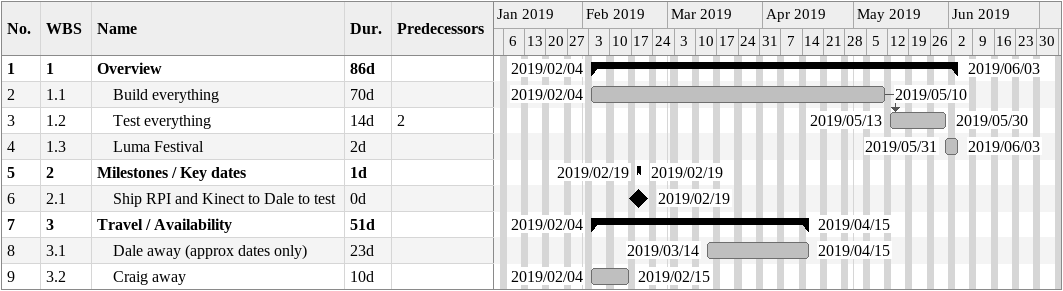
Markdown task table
| ID | WBS | Task | Duration | Start | Finish | Predecessors |
|---|---|---|---|---|---|---|
| 1 | 1 | **Overview** | 86d | 2019-02-04 | 2019-06-03 |  |
| 2 | 1.1 | Build everything | 70d | 2019-02-04 | 2019-05-10 |  |
| 3 | 1.2 | Test everything | 14d | 2019-05-13 | 2019-05-30 | 2 |
| 4 | 1.3 | Luma Festival | 2d | 2019-05-31 | 2019-06-03 |  |
| 5 | 2 | **Milestones / Key dates** | 1d | 2019-02-19 | 2019-02-19 |  |
| 6 | 2.1 | Ship RPI and Kinect to Dale to test | 0d | 2019-02-19 | 2019-02-19 |  |
| 7 | 3 | **Travel / Availability** | 51d | 2019-02-04 | 2019-04-15 |  |
| 8 | 3.1 | Dale away (approx dates only) | 23d | 2019-03-14 | 2019-04-15 |  |
| 9 | 3.2 | Craig away | 10d | 2019-02-04 | 2019-02-15 |  |
